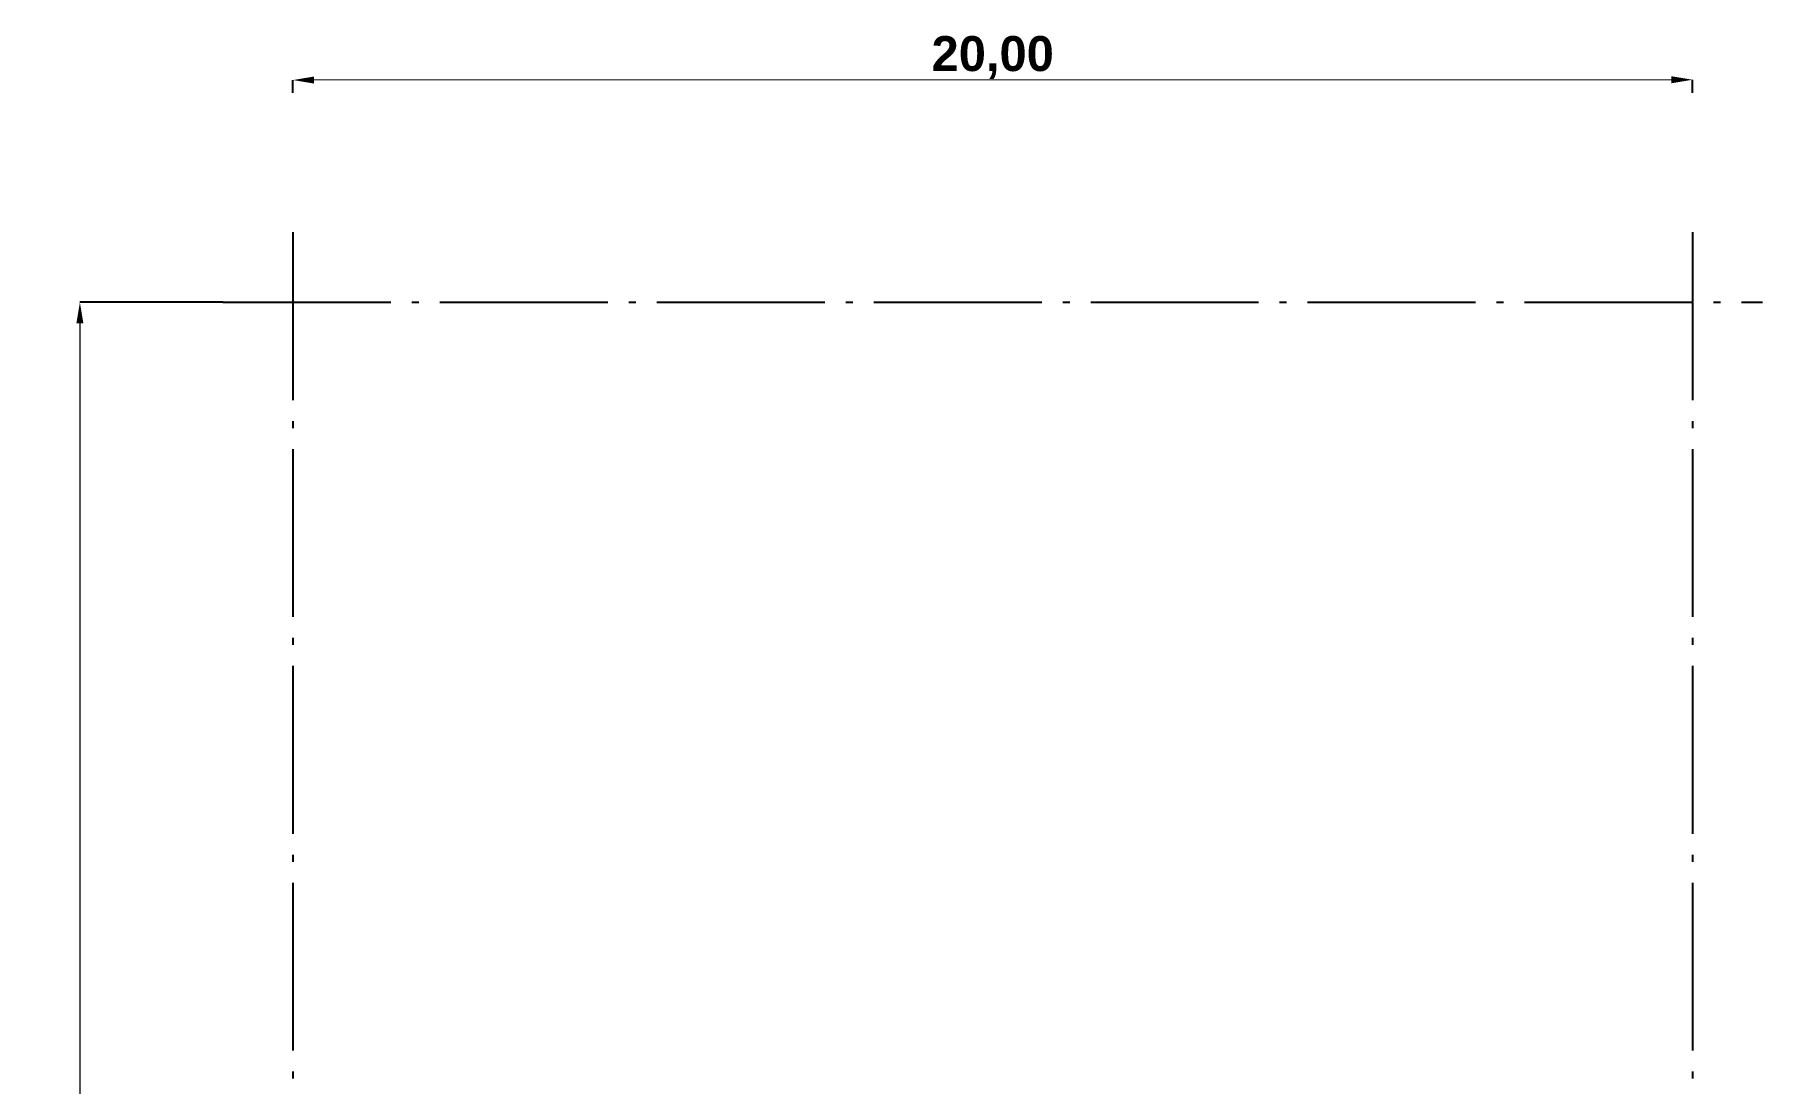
# Model space of a CAD drawing. Header units: millimetres. Extents: x 1601 to 3571, y 1479 to 1743.
# Drawn here: x 1600.64 to 1625.33, y 1498.92 to 1513.92 of the extents above; entities that cross this region are included whole.
import ezdxf

# ---------------------------------------------------------------- set-up
doc = ezdxf.new("R2010")
doc.units = ezdxf.units.MM
doc.header["$PDMODE"] = 3
doc.linetypes.add('ACAD_ISO04W100', pattern=[30, 24, -3, 0, -3])
doc.layers.add('0-Límites', color=2, linetype='Continuous')
doc.layers.add('cotas', color=104, linetype='Continuous', lineweight=18)
doc.styles.add('SANSSERIFBOLD', font='sasb____.pfb')
doc.styles.get("Standard").update_dxf_attribs({"font": 'arial.ttf'})
doc.dimstyles.new('ISO-25', dxfattribs={"dimtxt": 2.5, "dimasz": 2.5, "dimexe": 1.25, "dimexo": 0.625, "dimtad": 1, "dimtxsty": 'Standard', "dimcen": 2.5, "dimadec": 0, "dimazin": 0, "dimtfac": 1, "dimtmove": 0, "dimatfit": 3, "dimfxl": 0, "dimarcsym": 0})

# ---------------------------------------------------------------- blocks, each defined once
blk = doc.blocks.new('*D218')
at = {"layer": 'cotas', "color": 0, "linetype": 'Continuous', "lineweight": -2}
for p, q in [((1604.328, 1513.086), (1604.328, 1513.269)), ((1624.328, 1513.086), (1624.328, 1513.273))]:
    blk.add_line(p, q, dxfattribs=at)
at = {"layer": 'cotas', "color": 0, "linetype": 'Continuous', "lineweight": 9}
blk.add_line((1624.028, 1513.273), (1604.628, 1513.269), dxfattribs=at)
at = {"layer": 'cotas', "color": 0, "linetype": 'Continuous'}
for points in [[(1604.628, 1513.319), (1604.628, 1513.219), (1604.328, 1513.269)], [(1624.028, 1513.323), (1624.028, 1513.223), (1624.328, 1513.273)]]:
    blk.add_solid(points, dxfattribs=at)
at = {"layer": 'Defpoints', "color": 0, "linetype": 'Continuous'}
for p in [(1604.328, 1513.269), (1604.328, 1513.086), (1624.328, 1513.086)]:
    blk.add_point(p, dxfattribs=at)
at = {"layer": 'cotas', "linetype": 'Continuous', "insert": (1614.328, 1513.591), "char_height": 0.5, "attachment_point": 5, "rotation": 0.0124, "style": 'SANSSERIFBOLD'}
blk.add_mtext('20,00', dxfattribs=at)
blk = doc.blocks.new('*D269')
at = {"layer": 'cotas', "color": 0, "linetype": 'Continuous', "lineweight": -2}
for p, q in [((1603.328, 1510.093), (1601.283, 1510.093)), ((1604.162, 1480.093), (1601.283, 1480.093))]:
    blk.add_line(p, q, dxfattribs=at)
at = {"layer": 'cotas', "color": 0, "linetype": 'Continuous', "lineweight": 9}
blk.add_line((1601.283, 1509.793), (1601.283, 1480.393), dxfattribs=at)
at = {"layer": 'cotas', "color": 0, "linetype": 'Continuous'}
for points in [[(1601.233, 1509.793), (1601.333, 1509.793), (1601.283, 1510.093)], [(1601.233, 1480.393), (1601.333, 1480.393), (1601.283, 1480.093)]]:
    blk.add_solid(points, dxfattribs=at)
at = {"layer": 'Defpoints', "color": 0, "linetype": 'Continuous'}
for p in [(1603.328, 1510.093), (1601.283, 1480.093), (1604.162, 1480.093)]:
    blk.add_point(p, dxfattribs=at)
at = {"layer": 'cotas', "linetype": 'Continuous', "insert": (1600.963, 1496.089), "char_height": 0.5, "attachment_point": 5, "rotation": 90, "style": 'SANSSERIFBOLD'}
blk.add_mtext('30,00', dxfattribs=at)

msp = doc.modelspace()

# ---------------------------------------------------------------- linework, layer by layer
at = {"layer": '0-Límites', "linetype": 'ACAD_ISO04W100', "ltscale": 0.1}
for p, q in [((1604.328, 1511.093), (1604.328, 1479.093)), ((1624.328, 1511.093), (1624.328, 1479.093)), ((1603.328, 1510.093), (1625.328, 1510.093))]:
    msp.add_line(p, q, dxfattribs=at)

# ---------------------------------------------------------------- dimensions: what is measured, and where the dimension line sits
at = {"layer": 'cotas', "linetype": 'Continuous'}
for base, p1, p2, angle, picture, middle in [((1604.328, 1513.269), (1624.328, 1513.086), (1604.328, 1513.086), 0.0124, '*D218', (1614.328, 1513.271)), ((1601.283, 1480.093), (1603.328, 1510.093), (1604.162, 1480.093), 90, '*D269', (1601.283, 1496.089))]:
    dim = msp.add_linear_dim(base=base, p1=p1, p2=p2, angle=angle, dimstyle='ISO-25', override={"dimtxt": 0.5, "dimasz": 0.3, "dimexe": 0, "dimexo": 0, "dimgap": 0.01, "dimzin": 0, "dimtxsty": 'SANSSERIFBOLD', "dimclrt": 256, "dimlwd": 9}, dxfattribs=at)
    dim.commit()
    dim.dimension.update_dxf_attribs({"geometry": picture, "text_midpoint": middle, "dimtype": 160})

doc.saveas('drawing.dxf')
